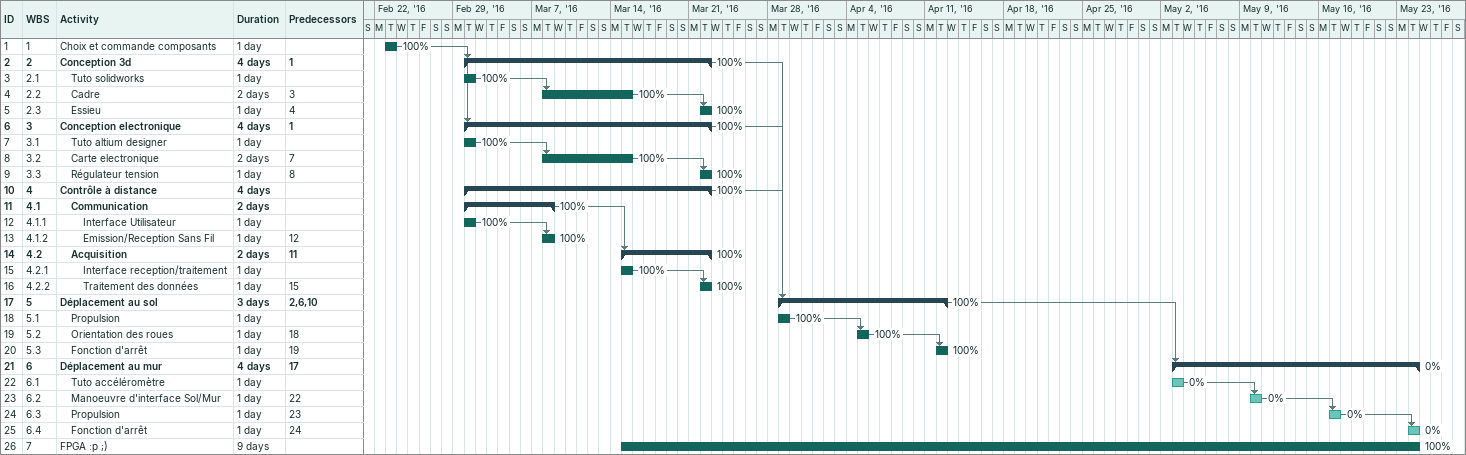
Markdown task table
| ID | WBS | Task | Duration | Start | Finish | Predecessors | % complete |
|---|---|---|---|---|---|---|---|
| 1 | 1 | Choix et commande composants | 1d | 2016-02-23 | 2016-02-23 |  | 100 |
| 2 | 2 | **Conception 3d** | 4d | 2016-03-01 | 2016-03-22 | 1 | 100 |
| 3 | 2.1 | Tuto solidworks | 1d | 2016-03-01 | 2016-03-01 |  | 100 |
| 4 | 2.2 | Cadre | 2d | 2016-03-08 | 2016-03-15 | 3 | 100 |
| 5 | 2.3 | Essieu | 1d | 2016-03-22 | 2016-03-22 | 4 | 100 |
| 6 | 3 | **Conception electronique** | 4d | 2016-03-01 | 2016-03-22 | 1 | 100 |
| 7 | 3.1 | Tuto altium designer | 1d | 2016-03-01 | 2016-03-01 |  | 100 |
| 8 | 3.2 | Carte electronique | 2d | 2016-03-08 | 2016-03-15 | 7 | 100 |
| 9 | 3.3 | Régulateur tension | 1d | 2016-03-22 | 2016-03-22 | 8 | 100 |
| 10 | 4 | **Contrôle à distance** | 4d | 2016-03-01 | 2016-03-22 |  | 100 |
| 11 | 4.1 | **Communication** | 2d | 2016-03-01 | 2016-03-08 |  | 100 |
| 12 | 4.1.1 | Interface Utilisateur | 1d | 2016-03-01 | 2016-03-01 |  | 100 |
| 13 | 4.1.2 | Emission/Reception Sans Fil | 1d | 2016-03-08 | 2016-03-08 | 12 | 100 |
| 14 | 4.2 | **Acquisition** | 2d | 2016-03-15 | 2016-03-22 | 11 | 100 |
| 15 | 4.2.1 | Interface reception/traitement | 1d | 2016-03-15 | 2016-03-15 |  | 100 |
| 16 | 4.2.2 | Traitement des données | 1d | 2016-03-22 | 2016-03-22 | 15 | 100 |
| 17 | 5 | **Déplacement au sol** | 3d | 2016-03-29 | 2016-04-12 | 2, 6, 10 | 100 |
| 18 | 5.1 | Propulsion | 1d | 2016-03-29 | 2016-03-29 |  | 100 |
| 19 | 5.2 | Orientation des roues | 1d | 2016-04-05 | 2016-04-05 | 18 | 100 |
| 20 | 5.3 | Fonction d'arrêt | 1d | 2016-04-12 | 2016-04-12 | 19 | 100 |
| 21 | 6 | **Déplacement au mur** | 4d | 2016-05-03 | 2016-05-24 | 17 | 0 |
| 22 | 6.1 | Tuto accéléromètre | 1d | 2016-05-03 | 2016-05-03 |  | 0 |
| 23 | 6.2 | Manoeuvre d'interface Sol/Mur | 1d | 2016-05-10 | 2016-05-10 | 22 | 0 |
| 24 | 6.3 | Propulsion | 1d | 2016-05-17 | 2016-05-17 | 23 | 0 |
| 25 | 6.4 | Fonction d'arrêt | 1d | 2016-05-24 | 2016-05-24 | 24 | 0 |
| 26 | 7 | FPGA :p ;) | 9d | 2016-03-15 | 2016-05-24 |  | 100 |
